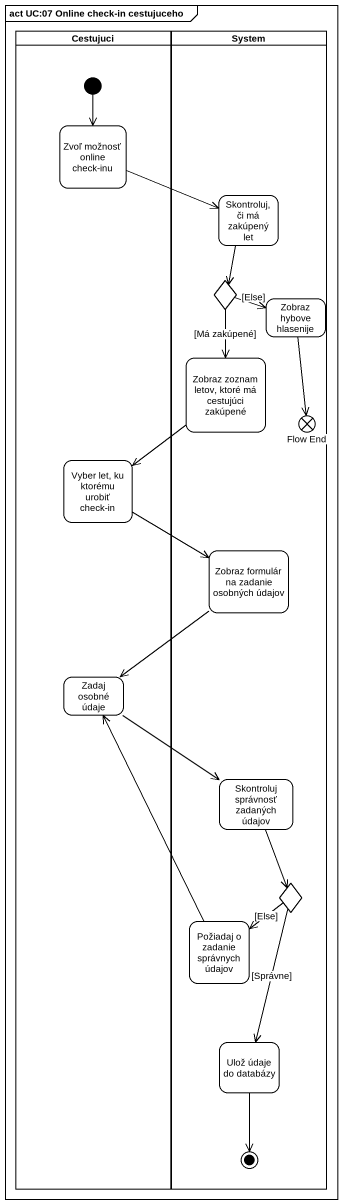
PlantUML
@startuml
mainframe act UC:07 Online check-in cestujuceho
hide empty description
state Cestujuci <<partition>> {
  state "Zvoľ možnosť online check-inu" as Zvoľ_možnosť_online_check
  state "Vyber let, ku ktorému urobiť check-in" as Vyber_let_ku_ktorému_urobiť
  state "Zadaj osobné údaje" as Zadaj_osobné_údaje
  [*] --> Zvoľ_možnosť_online_check
}
state System <<partition>> {
  state "Skontroluj, či má zakúpený let" as Skontroluj_či_má_zakúpený
  state choice1 <<choice>>
  state "Zobraz hybove hlasenije" as Zobraz_hybove_hlasenije
  state "Zobraz zoznam letov, ktoré má cestujúci zakúpené" as Zobraz_zoznam_letov_ktoré
  state "Flow End" as Flow_End <<end>>
  state "Zobraz formulár na zadanie osobných údajov" as Zobraz_formulár_na_zadanie
  state "Skontroluj správnosť zadaných údajov" as Skontroluj_správnosť
  state choice2 <<choice>>
  state "Požiadaj o zadanie správnych údajov" as Požiadaj_o_zadanie
  state "Ulož údaje do databázy" as Ulož_údaje_do_databázy
  Ulož_údaje_do_databázy --> [*]
}
Zvoľ_možnosť_online_check -right-> Skontroluj_či_má_zakúpený
Skontroluj_či_má_zakúpený --> choice1
choice1 -right-> Zobraz_hybove_hlasenije : [Else]
choice1 --> Zobraz_zoznam_letov_ktoré : [Má zakúpené]
Zobraz_hybove_hlasenije --> Flow_End
Zobraz_zoznam_letov_ktoré --> Vyber_let_ku_ktorému_urobiť
Vyber_let_ku_ktorému_urobiť -right-> Zobraz_formulár_na_zadanie
Zobraz_formulár_na_zadanie --> Zadaj_osobné_údaje
Zadaj_osobné_údaje --> Skontroluj_správnosť
Skontroluj_správnosť --> choice2
choice2 --> Požiadaj_o_zadanie : [Else]
choice2 --> Ulož_údaje_do_databázy : [Správne]
Požiadaj_o_zadanie -up-> Zadaj_osobné_údaje
@enduml
